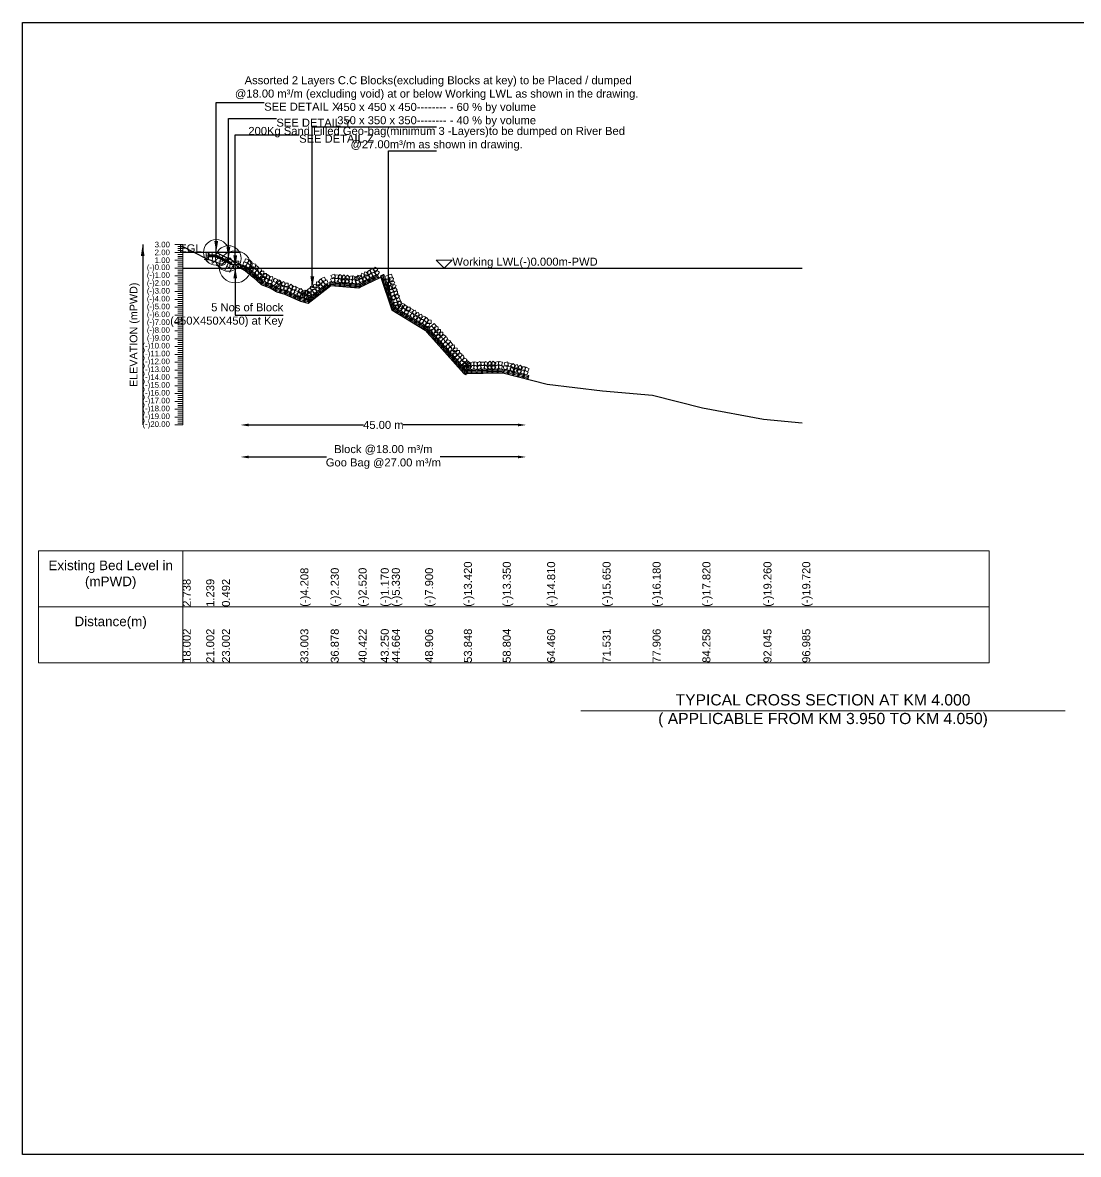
# Model space of a CAD drawing. Header units: inches. Extents: x 89000 to 1304432, y -10828 to 220529.
# Drawn here: x 791460 to 798055, y 172130 to 179201 of the extents above; entities that cross this region are included whole.
import ezdxf

# ---------------------------------------------------------------- set-up
doc = ezdxf.new("R2010")
doc.units = ezdxf.units.IN
doc.header["$LTSCALE"] = 7
doc.header["$MEASUREMENT"] = 0
for name, color, linetype, lineweight in [('Cross section Data Border', 7, 'Continuous', 9), ('Cross Section Labels', 7, 'Continuous', 9), ('Existing_Bed_Level for Xsection', 7, 'Continuous', 25), ('Long Section Labels', 7, 'Continuous', 9)]:
    doc.layers.add(name, color=color, linetype=linetype, lineweight=lineweight)
doc.styles.get("Standard").update_dxf_attribs({"font": 'arial.ttf'})
doc.dimstyles.new('Appron Lebeling Style', dxfattribs={"dimtxt": 50, "dimasz": 50, "dimexe": 0.18, "dimexo": 0.0625, "dimgap": 0.09, "dimtad": 0, "dimtih": 1, "dimtoh": 1, "dimdec": 4, "dimzin": 0, "dimdsep": 46, "dimtxsty": 'Standard', "dimcen": 0.09, "dimse1": 1, "dimse2": 1, "dimadec": 0, "dimazin": 0, "dimtfac": 1, "dimtdec": 4, "dimtofl": 0, "dimtmove": 0, "dimatfit": 3, "dimfxl": 1, "dimtolj": 1, "dimtzin": 0, "dimarcsym": 0})
doc.dimstyles.get("Standard").update_dxf_attribs({"dimtxt": 0.18, "dimasz": 0.18, "dimexe": 0.18, "dimexo": 0.0625, "dimgap": 0.09, "dimtad": 0, "dimtih": 1, "dimtoh": 1, "dimdec": 4, "dimzin": 0, "dimdsep": 46, "dimtxsty": 'Standard', "dimcen": 0.09, "dimadec": 0, "dimazin": 0, "dimtfac": 1, "dimtdec": 4, "dimtofl": 0, "dimtmove": 0, "dimatfit": 3, "dimfxl": 1, "dimtolj": 1, "dimtzin": 0, "dimarcsym": 0})

# ---------------------------------------------------------------- blocks, each defined once
blk = doc.blocks.new('*D78')
at = {"layer": 'Cross Section Labels', "color": 0, "lineweight": -2, "transparency": 16777216}
for p, q in [((792870.9, 176686.9), (793589.5, 176686.9)), ((794555.2, 176686.9), (793836.6, 176686.9))]:
    blk.add_line(p, q, dxfattribs=at)
at = {"layer": 'Cross Section Labels', "color": 0, "transparency": 16777216}
for points in [[(792870.9, 176695.2), (792870.9, 176678.6), (792820.9, 176686.9)], [(794555.2, 176695.2), (794555.2, 176678.6), (794605.2, 176686.9)]]:
    blk.add_solid(points, dxfattribs=at)
at = {"layer": 'Defpoints', "color": 0, "transparency": 16777216}
for p in [(792820.9, 177666.9), (794605.2, 176975), (794605.2, 176686.9)]:
    blk.add_point(p, dxfattribs=at)
at = {"layer": 'Cross Section Labels', "color": 0, "transparency": 16777216, "insert": (793713.1, 176686.9), "char_height": 50, "attachment_point": 5}
blk.add_mtext('\\A1;45.00 m', dxfattribs=at)
blk = doc.blocks.new('*D79')
at = {"layer": 'Cross Section Labels', "color": 0, "lineweight": -2, "transparency": 16777216}
for p, q in [((792870.9, 176486.9), (793357.4, 176486.9)), ((794555.2, 176486.9), (794068.7, 176486.9))]:
    blk.add_line(p, q, dxfattribs=at)
at = {"layer": 'Cross Section Labels', "color": 0, "transparency": 16777216}
for points in [[(792870.9, 176495.2), (792870.9, 176478.6), (792820.9, 176486.9)], [(794555.2, 176495.2), (794555.2, 176478.6), (794605.2, 176486.9)]]:
    blk.add_solid(points, dxfattribs=at)
at = {"layer": 'Defpoints', "color": 0, "transparency": 16777216}
for p in [(792820.9, 177666.9), (794605.2, 176975), (794605.2, 176486.9)]:
    blk.add_point(p, dxfattribs=at)
at = {"layer": 'Cross Section Labels', "color": 0, "transparency": 16777216, "insert": (793713.1, 176486.9), "char_height": 50, "attachment_point": 5}
blk.add_mtext('\\A1;Block @18.00 m³/m ^JGoo Bag @27.00 m³/m ', dxfattribs=at)

msp = doc.modelspace()

# ---------------------------------------------------------------- linework, layer by layer
msp.add_lwpolyline([(791459.68143, 179200.63194), (801459.68143, 179200.63194), (801459.68143, 172129.63194), (791459.68143, 172129.63194)], close=True)
at = {"layer": 'Cross section Data Border'}
msp.add_lwpolyline([(791559.68143, 175900.63194), (797498.23301, 175900.63194), (797498.23301, 175200.63194), (791559.68143, 175200.63194)], close=True, dxfattribs=at)
for points in [[(792459.68143, 175900.63194), (792459.68143, 175200.63194)], [(791559.68143, 175550.63194), (797498.23301, 175550.63194)]]:
    msp.add_lwpolyline(points, dxfattribs=at)
at = {"layer": 'Cross Section Labels'}
msp.add_lwpolyline([(794093.94061, 177666.91194), (794143.94061, 177716.91194), (794043.94061, 177716.91194)], close=True, dxfattribs=at)
msp.add_lwpolyline([(794947.68143, 174900.63194), (796459.68143, 174900.63194), (797971.68143, 174900.63194)], dxfattribs=at)
for centre, radius in [((792669.04061, 177764.91194), 80), ((792744.99061, 177726.93694), 80), ((792787.86561, 177674.26194), 100)]:
    msp.add_circle(centre, radius, dxfattribs=at)
at = {"layer": 'Existing_Bed_Level for Xsection'}
for points in [[(792459.68143, 177801.07394), (792606.70306, 177727.62294), (792704.70609, 177691.01994), (792753.72468, 177731.39594), (792802.70913, 177677.29994), (792851.72772, 177649.36994), (792900.71217, 177609.67994), (792949.73075, 177564.59994), (792998.74934, 177545.48994), (793047.73379, 177518.04994), (793096.75238, 177504.32994), (793194.75541, 177460.71994), (793243.774, 177446.99994), (793384.59553, 177557.64194), (793558.2764, 177543.43194), (793696.83945, 177609.58194), (793766.12239, 177405.74194), (793973.97591, 177279.81194), (794216.14767, 177009.33194), (794458.98758, 177012.76194), (794736.14587, 176941.22194), (795082.59987, 176900.06194), (795394.95629, 176874.09194), (795706.22905, 176793.73194), (796087.80102, 176723.17194), (796329.86846, 176700.63194)], [(792820.94061, 177764.91194), (792459.68143, 177764.91194)], [(792865.04061, 177666.91194), (792672.14445, 177763.36002), (792669.04061, 177764.91194), (792665.57041, 177764.91194), (792621.47041, 177764.91194)], [(792621.47041, 177750.21194), (792665.57041, 177750.21194), (792765.81561, 177700.08934)], [(792621.47041, 177745.31194), (792664.41367, 177745.31194), (792765.81561, 177694.61097)], [(792621.47041, 177740.41194), (792663.25694, 177740.41194), (792765.81561, 177689.1326)], [(792459.68143, 177666.91194), (796329.86846, 177666.91194)]]:
    msp.add_lwpolyline(points, dxfattribs=at)
at = {"layer": 'Long Section Labels'}
for points in [[(792459.68143, 177813.91194), (792409.68143, 177813.91194)], [(792459.68143, 177801.66194), (792429.68143, 177801.66194)], [(792459.68143, 177789.41194), (792429.68143, 177789.41194)], [(792459.68143, 177777.16194), (792429.68143, 177777.16194)], [(792459.68143, 176686.91194), (792459.68143, 176735.91194), (792459.68143, 176784.91194), (792459.68143, 176833.91194), (792459.68143, 176882.91194), (792459.68143, 176931.91194), (792459.68143, 176980.91194), (792459.68143, 177029.91194), (792459.68143, 177078.91194), (792459.68143, 177127.91194), (792459.68143, 177176.91194), (792459.68143, 177225.91194), (792459.68143, 177274.91194), (792459.68143, 177323.91194), (792459.68143, 177372.91194), (792459.68143, 177421.91194), (792459.68143, 177470.91194), (792459.68143, 177519.91194), (792459.68143, 177568.91194), (792459.68143, 177617.91194), (792459.68143, 177666.91194), (792459.68143, 177715.91194), (792459.68143, 177764.91194), (792459.68143, 177813.91194)], [(792459.68143, 177764.91194), (792409.68143, 177764.91194)], [(792459.68143, 177715.91194), (792409.68143, 177715.91194)], [(792459.68143, 177752.66194), (792429.68143, 177752.66194)], [(792459.68143, 177740.41194), (792429.68143, 177740.41194)], [(792459.68143, 177728.16194), (792429.68143, 177728.16194)], [(792459.68143, 177703.66194), (792429.68143, 177703.66194)], [(792459.68143, 177666.91194), (792409.68143, 177666.91194)], [(792459.68143, 177691.41194), (792429.68143, 177691.41194)], [(792459.68143, 177679.16194), (792429.68143, 177679.16194)], [(792459.68143, 177654.66194), (792429.68143, 177654.66194)], [(792459.68143, 177642.41194), (792429.68143, 177642.41194)], [(792459.68143, 177630.16194), (792429.68143, 177630.16194)], [(792459.68143, 177617.91194), (792409.68143, 177617.91194)], [(792459.68143, 177568.91194), (792409.68143, 177568.91194)], [(792459.68143, 177605.66194), (792429.68143, 177605.66194)], [(792459.68143, 177593.41194), (792429.68143, 177593.41194)], [(792459.68143, 177581.16194), (792429.68143, 177581.16194)], [(792459.68143, 177556.66194), (792429.68143, 177556.66194)], [(792459.68143, 177519.91194), (792409.68143, 177519.91194)], [(792459.68143, 177544.41194), (792429.68143, 177544.41194)], [(792459.68143, 177532.16194), (792429.68143, 177532.16194)], [(792459.68143, 177507.66194), (792429.68143, 177507.66194)], [(792459.68143, 177495.41194), (792429.68143, 177495.41194)], [(792459.68143, 177483.16194), (792429.68143, 177483.16194)], [(792459.68143, 177470.91194), (792409.68143, 177470.91194)], [(792459.68143, 177421.91194), (792409.68143, 177421.91194)], [(792459.68143, 177458.66194), (792429.68143, 177458.66194)], [(792459.68143, 177446.41194), (792429.68143, 177446.41194)], [(792459.68143, 177434.16194), (792429.68143, 177434.16194)], [(792459.68143, 177372.91194), (792409.68143, 177372.91194)], [(792459.68143, 177409.66194), (792429.68143, 177409.66194)], [(792459.68143, 177397.41194), (792429.68143, 177397.41194)], [(792459.68143, 177385.16194), (792429.68143, 177385.16194)], [(792459.68143, 177360.66194), (792429.68143, 177360.66194)], [(792459.68143, 177348.41194), (792429.68143, 177348.41194)], [(792459.68143, 177323.91194), (792409.68143, 177323.91194)], [(792459.68143, 177274.91194), (792409.68143, 177274.91194)], [(792459.68143, 177336.16194), (792429.68143, 177336.16194)], [(792459.68143, 177311.66194), (792429.68143, 177311.66194)], [(792459.68143, 177299.41194), (792429.68143, 177299.41194)], [(792459.68143, 177287.16194), (792429.68143, 177287.16194)], [(792459.68143, 177225.91194), (792409.68143, 177225.91194)], [(792459.68143, 177262.66194), (792429.68143, 177262.66194)], [(792459.68143, 177250.41194), (792429.68143, 177250.41194)], [(792459.68143, 177238.16194), (792429.68143, 177238.16194)], [(792459.68143, 177213.66194), (792429.68143, 177213.66194)], [(792459.68143, 177201.41194), (792429.68143, 177201.41194)], [(792459.68143, 177176.91194), (792409.68143, 177176.91194)], [(792459.68143, 177189.16194), (792429.68143, 177189.16194)], [(792459.68143, 177164.66194), (792429.68143, 177164.66194)], [(792459.68143, 177152.41194), (792429.68143, 177152.41194)], [(792459.68143, 177140.16194), (792429.68143, 177140.16194)], [(792459.68143, 177127.91194), (792409.68143, 177127.91194)], [(792459.68143, 177078.91194), (792409.68143, 177078.91194)], [(792459.68143, 177115.66194), (792429.68143, 177115.66194)], [(792459.68143, 177103.41194), (792429.68143, 177103.41194)], [(792459.68143, 177091.16194), (792429.68143, 177091.16194)], [(792459.68143, 177066.66194), (792429.68143, 177066.66194)], [(792459.68143, 177029.91194), (792409.68143, 177029.91194)], [(792459.68143, 177054.41194), (792429.68143, 177054.41194)], [(792459.68143, 177042.16194), (792429.68143, 177042.16194)], [(792459.68143, 177017.66194), (792429.68143, 177017.66194)], [(792459.68143, 177005.41194), (792429.68143, 177005.41194)], [(792459.68143, 176993.16194), (792429.68143, 176993.16194)], [(792459.68143, 176980.91194), (792409.68143, 176980.91194)], [(792459.68143, 176931.91194), (792409.68143, 176931.91194)], [(792459.68143, 176968.66194), (792429.68143, 176968.66194)], [(792459.68143, 176956.41194), (792429.68143, 176956.41194)], [(792459.68143, 176944.16194), (792429.68143, 176944.16194)], [(792459.68143, 176919.66194), (792429.68143, 176919.66194)], [(792459.68143, 176882.91194), (792409.68143, 176882.91194)], [(792459.68143, 176907.41194), (792429.68143, 176907.41194)], [(792459.68143, 176895.16194), (792429.68143, 176895.16194)], [(792459.68143, 176870.66194), (792429.68143, 176870.66194)], [(792459.68143, 176858.41194), (792429.68143, 176858.41194)], [(792459.68143, 176846.16194), (792429.68143, 176846.16194)], [(792459.68143, 176833.91194), (792409.68143, 176833.91194)], [(792459.68143, 176784.91194), (792409.68143, 176784.91194)], [(792459.68143, 176821.66194), (792429.68143, 176821.66194)], [(792459.68143, 176809.41194), (792429.68143, 176809.41194)], [(792459.68143, 176797.16194), (792429.68143, 176797.16194)], [(792459.68143, 176735.91194), (792409.68143, 176735.91194)], [(792459.68143, 176772.66194), (792429.68143, 176772.66194)], [(792459.68143, 176760.41194), (792429.68143, 176760.41194)], [(792459.68143, 176748.16194), (792429.68143, 176748.16194)], [(792459.68143, 176723.66194), (792429.68143, 176723.66194)], [(792459.68143, 176711.41194), (792429.68143, 176711.41194)], [(792459.68143, 176686.91194), (792409.68143, 176686.91194)], [(792459.68143, 176699.16194), (792429.68143, 176699.16194)]]:
    msp.add_lwpolyline(points, dxfattribs=at)
for points in [[(792621.47041, 177764.91194), (792606.77041, 177764.91194), (792606.77041, 177742.86194), (792621.47041, 177742.86194)], [(792621.47041, 177742.86194), (792606.77041, 177742.86194), (792606.77041, 177720.81194), (792621.47041, 177720.81194)], [(792643.52041, 177764.91194), (792621.47041, 177764.91194), (792621.47041, 177750.21194), (792643.52041, 177750.21194)], [(792665.57041, 177764.91194), (792643.52041, 177764.91194), (792643.52041, 177750.21194), (792665.57041, 177750.21194)], [(792691.86657, 177753.49896), (792672.14445, 177763.36002), (792665.57041, 177750.21194), (792685.29253, 177740.35088)], [(792711.58869, 177743.6379), (792691.86657, 177753.49896), (792685.29253, 177740.35088), (792705.01465, 177730.48982)], [(792731.3108, 177733.77684), (792711.58869, 177743.6379), (792705.01465, 177730.48982), (792724.73676, 177720.62876)], [(792751.03292, 177723.91578), (792731.3108, 177733.77684), (792724.73676, 177720.62876), (792744.45888, 177710.7677)], [(792770.75504, 177714.05472), (792751.03292, 177723.91578), (792744.45888, 177710.7677), (792764.181, 177700.90664)], [(792787.86561, 177711.01194), (792765.81561, 177711.01194), (792765.81561, 177688.96194), (792787.86561, 177688.96194)], [(792809.91561, 177711.01194), (792787.86561, 177711.01194), (792787.86561, 177688.96194), (792809.91561, 177688.96194)], [(792861.80603, 177700.62111), (792840.4741, 177706.20244), (792834.89277, 177684.87051), (792856.2247, 177679.28918)], [(792872.72213, 177719.77943), (792851.3902, 177725.36076), (792845.80887, 177704.02883), (792867.1408, 177698.4475)], [(792883.09919, 177681.91535), (792867.42208, 177697.42118), (792851.91625, 177681.74407), (792867.59336, 177666.23824)], [(792894.01529, 177701.07367), (792878.33818, 177716.5795), (792862.83235, 177700.90239), (792878.50946, 177685.39656)], [(792916.20339, 177691.24157), (792894.42792, 177694.71021), (792890.95928, 177672.93474), (792912.73475, 177669.4661)], [(792776.84061, 177688.96194), (792754.79061, 177688.96194), (792754.79061, 177666.91194), (792776.84061, 177666.91194)], [(792798.89061, 177688.96194), (792776.84061, 177688.96194), (792776.84061, 177666.91194), (792798.89061, 177666.91194)], [(792820.94061, 177688.96194), (792798.89061, 177688.96194), (792798.89061, 177666.91194), (792820.94061, 177666.91194)], [(792902.32198, 177674.10947), (792880.54651, 177677.57811), (792877.07787, 177655.80264), (792898.85334, 177652.334)], [(792922.33879, 177652.69999), (792905.20669, 177666.5814), (792891.32528, 177649.4493), (792908.45738, 177635.56789)], [(792936.2202, 177669.8321), (792919.08809, 177683.7135), (792905.20669, 177666.5814), (792922.33879, 177652.69999)], [(792939.46121, 177628.46858), (792932.85595, 177649.506), (792911.81853, 177642.90074), (792918.42379, 177621.86332)], [(792954.38724, 177644.69868), (792947.78198, 177665.7361), (792926.74456, 177659.13083), (792933.34982, 177638.09342)], [(792952.42883, 177632.23084), (792930.39776, 177631.31749), (792931.3111, 177609.28642), (792953.34218, 177610.19976)], [(792967.35486, 177648.46094), (792945.32379, 177647.54759), (792946.23713, 177625.51652), (792968.26821, 177626.42986)], [(792983.26624, 177628.34186), (792961.34885, 177630.75651), (792958.9342, 177608.83912), (792980.85159, 177606.42447)], [(792984.50671, 177611.51297), (792983.57582, 177633.54331), (792961.54548, 177632.61242), (792962.47637, 177610.58208)], [(793007.05694, 177612.93711), (792989.28849, 177625.99408), (792976.23152, 177608.22562), (792993.99998, 177595.16865)], [(793405.08448, 177629.33294), (793385.14755, 177619.91375), (793394.56674, 177599.97682), (793414.50367, 177609.39601)], [(793433.68949, 177622.94609), (793411.71292, 177624.74414), (793409.91487, 177602.76757), (793431.89144, 177600.96952)], [(793459.11641, 177613.86186), (793440.97566, 177626.39644), (793428.44108, 177608.2557), (793446.58183, 177595.72111)], [(793467.03292, 177624.8), (793450.21604, 177610.53833), (793464.47771, 177593.72146), (793481.29459, 177607.98313)], [(793577.77947, 177634.36253), (793570.41794, 177613.57767), (793591.2028, 177606.21614), (793598.56433, 177627.001)], [(793618.4577, 177636.51186), (793597.66699, 177643.85683), (793590.32201, 177623.06612), (793611.11272, 177615.72114)], [(793627.95735, 177616.61313), (793607.16664, 177623.95811), (793599.82166, 177603.1674), (793620.61237, 177595.82242)], [(793625.5034, 177654.83294), (793608.74427, 177640.50346), (793623.07376, 177623.74433), (793639.83288, 177638.07382)], [(793635.00305, 177634.93422), (793618.24392, 177620.60473), (793632.57341, 177603.84561), (793649.33253, 177618.1751)], [(793653.01667, 177661.6391), (793631.33649, 177657.61766), (793635.35793, 177635.93747), (793657.03811, 177639.95891)], [(793662.51632, 177641.74038), (793640.83614, 177637.71894), (793644.85758, 177616.03875), (793666.53776, 177620.06019)], [(793661.24854, 177673.61928), (793648.75468, 177655.45046), (793666.92351, 177642.9566), (793679.41736, 177661.12542)], [(793670.74819, 177653.72055), (793658.25433, 177635.55173), (793676.42316, 177623.05788), (793688.91701, 177641.2267)], [(793770.13875, 177608.61821), (793763.04288, 177629.49526), (793742.16583, 177622.39938), (793749.2617, 177601.52234)], [(792969.58068, 177595.28287), (792968.64979, 177617.31321), (792946.61945, 177616.38232), (792947.55034, 177594.35198)], [(792975.25711, 177607.79785), (792953.33972, 177610.2125), (792950.92508, 177588.29511), (792972.84247, 177585.88046)], [(792999.04782, 177592.3931), (792981.27936, 177605.45006), (792968.22239, 177587.68161), (792985.99085, 177574.62464)], [(793013.41679, 177594.58874), (792991.6186, 177591.2659), (792994.94144, 177569.46771), (793016.73963, 177572.79055)], [(793021.42591, 177615.13276), (792999.62772, 177611.80991), (793002.95057, 177590.01172), (793024.74876, 177593.33456)], [(793043.42964, 177574.37878), (793024.19234, 177585.15509), (793013.41604, 177565.91779), (793032.65334, 177555.14148)], [(793054.20595, 177593.61608), (793034.96865, 177604.39239), (793024.19234, 177585.15509), (793043.42964, 177574.37878)], [(793062.77396, 177555.54134), (793051.49077, 177574.48579), (793032.54632, 177563.20261), (793043.8295, 177544.25816)], [(793073.55026, 177574.77864), (793062.26708, 177593.72309), (793043.32263, 177582.43991), (793054.60581, 177563.49546)], [(793063.37409, 177567.26236), (793044.15261, 177556.45786), (793054.95711, 177537.23638), (793074.17859, 177548.04088)], [(793069.31734, 177588.4963), (793050.09586, 177577.6918), (793060.90036, 177558.47032), (793080.12184, 177569.27482)], [(793095.41588, 177542.10958), (793084.59608, 177561.32245), (793065.38321, 177550.50265), (793076.20301, 177531.28978)], [(793101.35913, 177563.34352), (793090.53933, 177582.55639), (793071.32646, 177571.73659), (793082.14626, 177552.52372)], [(793118.72136, 177572.50087), (793096.67267, 177572.74143), (793096.43211, 177550.69275), (793118.4808, 177550.45218)], [(793151.43178, 177552.08258), (793134.29568, 177565.95906), (793120.4192, 177548.82297), (793137.55529, 177534.94649)], [(793165.88796, 177553.60145), (793143.95784, 177551.30529), (793146.254, 177529.37517), (793168.18412, 177531.67133)], [(793279.65187, 177554.17552), (793257.82679, 177551.03411), (793260.9682, 177529.20903), (793282.79328, 177532.35044)], [(793278.02074, 177567.579), (793275.38454, 177545.68715), (793297.27639, 177543.05095), (793299.91259, 177564.94279)], [(793317.24345, 177578.57526), (793295.34951, 177581.19403), (793292.73074, 177559.30009), (793314.62468, 177556.68132)], [(793330.86615, 177561.23673), (793308.97221, 177563.8555), (793306.35344, 177541.96156), (793328.24738, 177539.34279)], [(793320.11045, 177597.99391), (793306.89208, 177580.3452), (793324.54079, 177567.12683), (793337.75916, 177584.77554)], [(793333.73315, 177580.65539), (793320.51478, 177563.00668), (793338.16349, 177549.7883), (793351.38186, 177567.43701)], [(793345.46834, 177610.65417), (793325.19305, 177601.98726), (793333.85996, 177581.71197), (793354.13525, 177590.37888)], [(793359.09104, 177593.31564), (793338.81575, 177584.64873), (793347.48266, 177564.37344), (793367.75795, 177573.04035)], [(793403.28643, 177607.35638), (793383.3495, 177597.93719), (793392.76869, 177578.00025), (793412.70562, 177587.41944)], [(793431.89144, 177600.96952), (793409.91487, 177602.76757), (793408.11682, 177580.791), (793430.09339, 177578.99295)], [(793457.31836, 177591.8853), (793439.17761, 177604.41988), (793426.64303, 177586.27913), (793444.78378, 177573.74455)], [(793465.23486, 177602.82343), (793448.41799, 177588.56176), (793462.67966, 177571.74489), (793479.49654, 177586.00656)], [(793501.47412, 177584.22088), (793487.19906, 177601.0264), (793470.39355, 177586.75134), (793484.6686, 177569.94583)], [(793503.27217, 177606.19745), (793488.99711, 177623.00296), (793472.1916, 177608.7279), (793486.46666, 177591.92239)], [(793516.77879, 177596.51198), (793495.08648, 177592.55645), (793499.042, 177570.86414), (793520.73431, 177574.81967)], [(793518.57684, 177618.48854), (793496.88453, 177614.53302), (793500.84005, 177592.84071), (793522.53237, 177596.79623)], [(793543.98185, 177588.55599), (793523.22098, 177595.9849), (793515.79208, 177575.22402), (793536.55295, 177567.79512)], [(793545.7799, 177610.53256), (793525.01903, 177617.96146), (793517.59013, 177597.20059), (793538.351, 177589.77169)], [(793549.89323, 177615.98922), (793529.9945, 177606.48957), (793539.49415, 177586.59085), (793559.39288, 177596.0905)], [(793557.12241, 177594.77002), (793537.18547, 177585.35083), (793546.60466, 177565.4139), (793566.5416, 177574.83309)], [(793558.92046, 177616.74659), (793538.98352, 177607.3274), (793548.40271, 177587.39046), (793568.33965, 177596.80965)], [(793559.39288, 177596.0905), (793539.49415, 177586.59085), (793548.9938, 177566.69213), (793568.89253, 177576.19178)], [(793576.43887, 177620.92688), (793554.45522, 177622.63614), (793552.74596, 177600.65249), (793574.72961, 177598.94323)], [(793585.93852, 177601.02816), (793563.95487, 177602.73742), (793562.24561, 177580.75377), (793584.22926, 177579.04451)], [(793587.27912, 177614.46381), (793579.91759, 177593.67895), (793600.70245, 177586.31742), (793608.06398, 177607.10228)], [(793749.2617, 177601.52234), (793742.16583, 177622.39938), (793721.28878, 177615.30351), (793728.38466, 177594.42646)], [(793751.04622, 177574.58042), (793755.32658, 177596.21097), (793733.69602, 177600.49134), (793729.41566, 177578.86078)], [(793764.23129, 177571.67049), (793744.45533, 177581.42313), (793734.7027, 177561.64717), (793754.47866, 177551.89453)], [(793761.58629, 177531.02148), (793771.32317, 177550.8052), (793751.53945, 177560.54209), (793741.80257, 177540.75837)], [(793771.92326, 177581.67629), (793776.20363, 177603.30685), (793754.57307, 177607.58721), (793750.2927, 177585.95666)], [(793785.10834, 177578.76637), (793765.33238, 177588.519), (793755.57974, 177568.74304), (793775.3557, 177558.99041)], [(793782.46333, 177538.11736), (793792.20022, 177557.90108), (793772.4165, 177567.63796), (793762.67961, 177547.85424)], [(793112.77811, 177551.26693), (793090.72942, 177551.50749), (793090.48886, 177529.45881), (793112.53755, 177529.21824)], [(793142.46731, 177531.93709), (793125.33122, 177545.81357), (793111.45473, 177528.67748), (793128.59083, 177514.80099)], [(793156.92349, 177533.45596), (793134.99337, 177531.1598), (793137.28953, 177509.22968), (793159.21965, 177511.52584)], [(793181.80698, 177517.96886), (793161.66149, 177526.93333), (793152.69703, 177506.78784), (793172.84252, 177497.82337)], [(793190.77145, 177538.11435), (793170.62596, 177547.07882), (793161.66149, 177526.93333), (793181.80698, 177517.96886)], [(793202.79919, 177500.98714), (793189.82424, 177518.81558), (793171.9958, 177505.84063), (793184.97076, 177488.01219)], [(793211.76366, 177521.13263), (793198.7887, 177538.96107), (793180.96027, 177525.98612), (793193.93522, 177508.15768)], [(793213.8875, 177508.69191), (793193.3005, 177500.79392), (793201.19848, 177480.20693), (793221.78548, 177488.10491)], [(793222.85196, 177528.8374), (793202.26497, 177520.93942), (793210.16295, 177500.35242), (793230.74994, 177508.2504)], [(793224.09864, 177515.29527), (793203.82335, 177506.62836), (793212.49026, 177486.35308), (793232.76555, 177495.01999)], [(793238.75842, 177485.80933), (793227.93862, 177505.0222), (793208.72575, 177494.2024), (793219.54555, 177474.98953)], [(793244.70167, 177507.04328), (793233.88187, 177526.25615), (793214.669, 177515.43634), (793225.4888, 177496.22347)], [(793237.72134, 177497.95674), (793217.44605, 177489.28983), (793226.11296, 177469.01455), (793246.38825, 177477.68146)], [(793229.51026, 177528.7861), (793221.29375, 177508.32415), (793241.7557, 177500.10764), (793249.97221, 177520.56959)], [(793256.12065, 177494.96668), (793234.07197, 177495.20724), (793233.8314, 177473.15856), (793255.88009, 177472.91799)], [(793243.13296, 177511.44758), (793234.91645, 177490.98562), (793255.3784, 177482.76911), (793263.59491, 177503.23107)], [(793254.82942, 177543.55019), (793237.49089, 177529.92749), (793251.11359, 177512.58896), (793268.45212, 177526.21166)], [(793262.0639, 177516.20062), (793240.01522, 177516.44119), (793239.77465, 177494.3925), (793261.82334, 177494.15193)], [(793268.45212, 177526.21166), (793251.11359, 177512.58896), (793264.73629, 177495.25043), (793282.07482, 177508.87313)], [(793293.27457, 177536.83699), (793271.44949, 177533.69558), (793274.5909, 177511.8705), (793296.41598, 177515.01191)], [(793291.64344, 177550.24047), (793289.00724, 177528.34862), (793310.89908, 177525.71242), (793313.53529, 177547.60426)], [(793778.95265, 177521.87197), (793766.69151, 177540.19865), (793748.36484, 177527.9375), (793760.62598, 177509.61083)], [(793782.47903, 177493.74958), (793781.03273, 177515.7521), (793759.03021, 177514.3058), (793760.47651, 177492.30329)], [(793793.40903, 177484.16714), (793776.834, 177498.70918), (793762.29196, 177482.13415), (793778.86699, 177467.59211)], [(793799.8297, 177528.96785), (793787.56855, 177547.29452), (793769.24188, 177535.03338), (793781.50303, 177516.70671)], [(793803.35607, 177500.84546), (793801.90977, 177522.84797), (793779.90726, 177521.40168), (793781.35356, 177499.39916)], [(793814.28608, 177491.26301), (793797.71105, 177505.80506), (793783.16901, 177489.23003), (793799.74403, 177474.68799)], [(793819.80988, 177462.47889), (793812.714, 177483.35594), (793791.83696, 177476.26006), (793798.93283, 177455.38301)], [(793798.93283, 177455.38301), (793791.83696, 177476.26006), (793770.95991, 177469.16419), (793778.05578, 177448.28714)], [(793800.71734, 177428.44109), (793804.99771, 177450.07165), (793783.36715, 177454.35201), (793779.08678, 177432.72146)], [(793813.90242, 177425.53117), (793794.12646, 177435.28381), (793784.37382, 177415.50784), (793804.14978, 177405.75521)], [(793814.1022, 177418.78948), (793808.83774, 177440.20182), (793787.42541, 177434.93735), (793792.68987, 177413.52502)], [(793825.52798, 177437.64828), (793820.26351, 177459.06061), (793798.85118, 177453.79615), (793804.11565, 177432.38382)], [(793821.59439, 177435.53697), (793825.87475, 177457.16753), (793804.24419, 177461.44789), (793799.96383, 177439.81733)], [(793834.77946, 177432.62705), (793815.0035, 177442.37968), (793805.25087, 177422.60372), (793825.02683, 177412.85109)], [(793833.28551, 177422.94937), (793812.11087, 177429.10056), (793805.95968, 177407.92592), (793827.13432, 177401.77473)], [(793844.71129, 177441.80816), (793823.53665, 177447.95935), (793817.38546, 177426.78471), (793838.5601, 177420.63352)], [(793854.06955, 177403.6795), (793838.81376, 177419.60003), (793822.89323, 177404.34423), (793838.14902, 177388.4237)], [(793865.49533, 177422.53829), (793850.23954, 177438.45882), (793834.31901, 177423.20303), (793849.5748, 177407.2825)], [(793880.02777, 177422.22787), (793857.98297, 177422.70669), (793857.50415, 177400.66189), (793879.54896, 177400.18307)], [(793902.76704, 177403.73561), (793883.90825, 177415.16139), (793872.48247, 177396.3026), (793891.34127, 177384.87682)], [(793868.60199, 177403.36908), (793846.55719, 177403.8479), (793846.07838, 177381.80309), (793868.12318, 177381.32428)], [(793891.34127, 177384.87682), (793872.48247, 177396.3026), (793861.05669, 177377.4438), (793879.91549, 177366.01802)], [(793910.03224, 177365.39095), (793899.40136, 177384.70899), (793880.08331, 177374.07812), (793890.71419, 177354.76007)], [(793921.45801, 177384.24974), (793910.82714, 177403.56779), (793891.50909, 177392.93691), (793902.13997, 177373.61887)], [(793922.00112, 177371.64072), (793900.58461, 177366.39331), (793905.83202, 177344.97679), (793927.24853, 177350.2242)], [(793933.4269, 177390.49951), (793912.01038, 177385.2521), (793917.25779, 177363.83559), (793938.67431, 177369.083)], [(793946.11376, 177338.80904), (793940.8493, 177360.22138), (793919.43697, 177354.95691), (793924.70143, 177333.54458)], [(793957.53954, 177357.66784), (793952.27507, 177379.08017), (793930.86274, 177373.81571), (793936.12721, 177352.40338)], [(793965.29707, 177342.96893), (793944.12243, 177349.12012), (793937.97124, 177327.94548), (793959.14588, 177321.79429)], [(793976.72285, 177361.82772), (793955.54821, 177367.97891), (793949.39702, 177346.80427), (793970.57166, 177340.65308)], [(793997.50689, 177342.55785), (793982.2511, 177358.47838), (793966.33057, 177343.22259), (793981.58636, 177327.30206)], [(794012.03933, 177342.24743), (793989.99453, 177342.72625), (793989.51571, 177320.68145), (794011.56052, 177320.20263)], [(793986.08111, 177323.69906), (793970.82532, 177339.61959), (793954.90479, 177324.36379), (793970.16058, 177308.44326)], [(794000.61355, 177323.38864), (793978.56875, 177323.86746), (793978.08994, 177301.82266), (794000.13474, 177301.34384)], [(794028.52102, 177289.41088), (794013.81269, 177305.83852), (793997.38505, 177291.13018), (794012.09338, 177274.70254)], [(794044.94866, 177304.11921), (794030.24033, 177320.54685), (794013.81269, 177305.83852), (794028.52102, 177289.41088)], [(794040.71892, 177265.32223), (794036.18203, 177286.90044), (794014.60382, 177282.36355), (794019.14071, 177260.78534)], [(794057.14656, 177280.03057), (794052.60967, 177301.60878), (794031.03146, 177297.07188), (794035.56835, 177275.49368)], [(794070.41758, 177282.51932), (794048.40161, 177283.74382), (794047.17711, 177261.72785), (794069.19308, 177260.50335)], [(794053.98994, 177267.81099), (794031.97397, 177269.03549), (794030.74947, 177247.01951), (794052.76544, 177245.79501)], [(794067.48303, 177229.37566), (794068.69, 177251.3926), (794046.67305, 177252.59956), (794045.46609, 177230.58262)], [(794087.04575, 177227.76196), (794068.58438, 177239.81934), (794056.527, 177221.35798), (794074.98837, 177209.3006)], [(794083.91067, 177244.08399), (794085.11764, 177266.10093), (794063.10069, 177267.3079), (794061.89373, 177245.29096)], [(794101.30876, 177203.26971), (794091.35734, 177222.94638), (794071.68066, 177212.99495), (794081.63209, 177193.31828)], [(794103.47339, 177242.4703), (794085.01202, 177254.52768), (794072.95464, 177236.06631), (794091.41601, 177224.00893)], [(794115.11936, 177198.73587), (794094.17187, 177205.621), (794087.28674, 177184.67351), (794108.23423, 177177.78838)], [(794117.7364, 177217.97804), (794107.78498, 177237.65472), (794088.1083, 177227.70329), (794098.05973, 177208.02661)], [(794131.547, 177213.44421), (794110.59951, 177220.32934), (794103.71438, 177199.38184), (794124.66187, 177192.49671)], [(794147.90701, 177189.12573), (794133.19868, 177205.55337), (794116.77104, 177190.84504), (794131.47937, 177174.4174)], [(794131.47937, 177174.4174), (794116.77104, 177190.84504), (794100.3434, 177176.1367), (794115.05173, 177159.70906)], [(794143.67727, 177150.32875), (794139.14038, 177171.90696), (794117.56217, 177167.37007), (794122.09906, 177145.79186)], [(794156.94829, 177152.81751), (794134.93232, 177154.04201), (794133.70782, 177132.02603), (794155.72379, 177130.80153)], [(794160.10491, 177165.03709), (794155.56802, 177186.6153), (794133.98981, 177182.0784), (794138.5267, 177160.50019)], [(794170.44138, 177114.38218), (794171.64834, 177136.39912), (794149.6314, 177137.60608), (794148.42444, 177115.58914)], [(794173.37593, 177167.52584), (794151.35996, 177168.75034), (794150.13546, 177146.73437), (794172.15143, 177145.50987)], [(794186.86902, 177129.09051), (794188.07598, 177151.10745), (794166.05904, 177152.31442), (794164.85208, 177130.29748)], [(794206.43174, 177127.47682), (794187.97037, 177139.5342), (794175.91299, 177121.07283), (794194.37436, 177109.01545)], [(794190.0041, 177112.76848), (794171.54273, 177124.82586), (794159.48535, 177106.3645), (794177.94672, 177094.30711)], [(794204.26711, 177088.27622), (794194.31569, 177107.9529), (794174.63901, 177098.00147), (794184.59044, 177078.3248)], [(794218.07771, 177083.74239), (794197.13022, 177090.62752), (794190.24509, 177069.68003), (794211.19258, 177062.7949)], [(794220.69475, 177102.98456), (794210.74333, 177122.66124), (794191.06665, 177112.70981), (794201.01808, 177093.03313)], [(794234.43772, 177059.42392), (794219.72939, 177075.85156), (794203.30175, 177061.14322), (794218.01008, 177044.71558)], [(794234.50535, 177098.45073), (794213.55786, 177105.33586), (794206.67273, 177084.38836), (794227.62022, 177077.50323)], [(794223.06869, 177083.09374), (794207.69245, 177067.28951), (794223.49669, 177051.91327), (794238.87293, 177067.7175)], [(794223.38011, 177061.04594), (794208.00387, 177045.24171), (794223.8081, 177029.86547), (794239.18434, 177045.6697)], [(794250.86536, 177074.13225), (794236.15703, 177090.55989), (794219.72939, 177075.85156), (794234.43772, 177059.42392)], [(794260.92055, 177068.04133), (794245.10408, 177083.40498), (794229.74043, 177067.58851), (794245.5569, 177052.22486)], [(794261.23197, 177045.99353), (794245.41549, 177061.35718), (794230.05184, 177045.54071), (794245.86832, 177030.17706)], [(794263.06326, 177050.04361), (794258.52637, 177071.62181), (794236.94816, 177067.08492), (794241.48505, 177045.50671)], [(794274.97993, 177081.73943), (794253.7652, 177075.72798), (794259.77665, 177054.51325), (794280.99138, 177060.5247)], [(794275.29135, 177059.69163), (794254.07661, 177053.68018), (794260.08806, 177032.46544), (794281.3028, 177038.47689)], [(794302.81906, 177076.42084), (794281.443, 177081.83072), (794276.03313, 177060.45466), (794297.40918, 177055.04479)], [(794303.13047, 177054.37304), (794281.75442, 177059.78292), (794276.34454, 177038.40686), (794297.7206, 177032.99699)], [(794315.30527, 177083.8628), (794296.36026, 177072.58055), (794307.64251, 177053.63554), (794326.58752, 177064.91779)], [(794315.61668, 177061.815), (794296.67168, 177050.53274), (794307.95393, 177031.58774), (794326.89894, 177042.86999)], [(794344.38989, 177080.24019), (794322.34209, 177079.92878), (794322.6535, 177057.88097), (794344.7013, 177058.19239)], [(794344.7013, 177058.19239), (794322.6535, 177057.88097), (794322.96492, 177035.83317), (794345.01272, 177036.14459)], [(794370.56888, 177073.62871), (794351.31278, 177084.37139), (794340.5701, 177065.11529), (794359.8262, 177054.37261)], [(794370.8803, 177051.58091), (794351.6242, 177062.32359), (794340.88152, 177043.06749), (794360.13762, 177032.32481)], [(794377.4033, 177085.27365), (794362.02706, 177069.46942), (794377.83129, 177054.09318), (794393.20753, 177069.89741)], [(794377.71471, 177063.22585), (794362.33847, 177047.42162), (794378.14271, 177032.04538), (794393.51895, 177047.84961)], [(794415.25516, 177070.22124), (794399.43868, 177085.58489), (794384.07504, 177069.76842), (794399.89151, 177054.40477)], [(794415.56657, 177048.17344), (794399.7501, 177063.53709), (794384.38645, 177047.72062), (794400.20292, 177032.35697)], [(794429.31454, 177083.91933), (794408.0998, 177077.90788), (794414.11125, 177056.69315), (794435.32599, 177062.7046)], [(794429.62595, 177061.87153), (794408.41122, 177055.86008), (794414.42267, 177034.64535), (794435.6374, 177040.6568)], [(794457.15366, 177078.60075), (794435.77761, 177084.01062), (794430.36773, 177062.63457), (794451.74379, 177057.22469)], [(794457.46508, 177056.55295), (794436.08902, 177061.96282), (794430.67915, 177040.58677), (794452.0552, 177035.17689)], [(794483.06748, 177059.29341), (794461.81865, 177053.40361), (794467.70845, 177032.15478), (794488.95728, 177038.04458)], [(794488.57839, 177080.64364), (794467.32956, 177074.75384), (794473.21936, 177053.50501), (794494.46819, 177059.39481)], [(794515.67968, 177069.48307), (794494.32945, 177074.99398), (794488.81854, 177053.64375), (794510.16877, 177048.13284)], [(794539.19029, 177056.20517), (794523.44666, 177071.64345), (794508.00838, 177055.89982), (794523.75201, 177040.46154)], [(794548.85238, 177065.63692), (794529.85423, 177054.4444), (794541.04675, 177035.44624), (794560.04491, 177046.63877)], [(794581.39824, 177041.13988), (794570.19059, 177060.12911), (794551.20136, 177048.92146), (794562.409, 177029.93223)], [(794246.63562, 177035.33527), (794242.09873, 177056.91348), (794220.52052, 177052.37659), (794225.05741, 177030.79838)], [(794510.16877, 177048.13284), (794488.81854, 177053.64375), (794483.30762, 177032.29352), (794504.65785, 177026.78261)], [(794533.67938, 177034.85494), (794517.93575, 177050.29322), (794502.49747, 177034.54959), (794518.2411, 177019.11131)], [(794543.34147, 177044.28669), (794524.34331, 177033.09417), (794535.53584, 177014.09601), (794554.53399, 177025.28854)], [(794575.88733, 177019.78965), (794564.67968, 177038.77888), (794545.69044, 177027.57123), (794556.89809, 177008.582)], [(794593.06006, 177029.29761), (794571.01103, 177029.09047), (794571.21817, 177007.04144), (794593.2672, 177007.24858)], [(794598.57097, 177050.64784), (794576.52195, 177050.4407), (794576.72908, 177028.39167), (794598.77811, 177028.59881)], [(794618.51288, 177016.82931), (794599.31864, 177027.68214), (794588.46581, 177008.48791), (794607.66005, 176997.63508)], [(794624.02379, 177038.17954), (794604.82956, 177049.03237), (794593.97673, 177029.83814), (794613.17096, 177018.98531)]]:
    msp.add_lwpolyline(points, close=True, dxfattribs=at)
for centre, major_axis in [((792837.17118, 177662.45767), (14.16864, -8.07306)), ((792841.29504, 177669.69525), (14.16864, -8.07306)), ((792845.4189, 177676.93284), (14.16864, -8.07306)), ((792864.82917, 177644.11498), (12.67014, -10.26607)), ((792870.07326, 177650.58711), (12.67014, -10.26607)), ((792875.31735, 177657.05924), (12.67014, -10.26607)), ((792890.16946, 177623.58284), (12.67014, -10.26607)), ((792895.41355, 177630.05497), (12.67014, -10.26607)), ((792900.65763, 177636.52709), (12.67014, -10.26607)), ((792926.34347, 177614.40066), (12.00306, -11.03863)), ((793662.89316, 177616.4524), (14.71621, 7.02552)), ((793710.2595, 177608.92573), (5.24779, -15.43974)), ((793718.14639, 177611.60639), (5.24779, -15.43974)), ((792915.06602, 177602.13792), (12.00306, -11.03863)), ((792920.70474, 177608.26929), (12.00306, -11.03863)), ((792939.07214, 177580.06066), (12.00306, -11.03863)), ((792944.71086, 177586.19203), (12.00306, -11.03863)), ((792950.34959, 177592.3234), (12.00306, -11.03863)), ((792964.57008, 177563.28511), (15.19344, -5.92319)), ((792967.59575, 177571.04618), (15.19344, -5.92319)), ((792970.62142, 177578.80725), (15.19344, -5.92319)), ((792994.95696, 177551.43872), (15.19344, -5.92319)), ((792997.98263, 177559.19979), (15.19344, -5.92319)), ((793001.0083, 177566.96086), (15.19344, -5.92319)), ((793028.34224, 177543.23456), (14.22705, -7.96968)), ((793032.41329, 177550.50198), (14.22705, -7.96968)), ((793351.27418, 177557.94557), (12.8228, 10.07474)), ((793356.42054, 177551.39546), (12.8228, 10.07474)), ((793361.56689, 177544.84535), (12.8228, 10.07474)), ((793391.51366, 177561.25484), (16.25289, -1.32976)), ((793392.19293, 177569.55709), (16.25289, -1.32976)), ((793392.87219, 177577.85935), (16.25289, -1.32976)), ((793424.01945, 177558.59532), (16.25289, -1.32976)), ((793424.69871, 177566.89758), (16.25289, -1.32976)), ((793425.37798, 177575.19984), (16.25289, -1.32976)), ((793456.52523, 177555.9358), (16.25289, -1.32976)), ((793457.2045, 177564.23806), (16.25289, -1.32976)), ((793457.88376, 177572.54032), (16.25289, -1.32976)), ((793489.03102, 177553.27628), (16.25289, -1.32976)), ((793489.71028, 177561.57854), (16.25289, -1.32976)), ((793490.38955, 177569.8808), (16.25289, -1.32976)), ((793521.5368, 177550.61677), (16.25289, -1.32976)), ((793522.21607, 177558.91903), (16.25289, -1.32976)), ((793522.89533, 177567.22129), (16.25289, -1.32976)), ((793554.04259, 177547.95725), (16.25289, -1.32976)), ((793554.72185, 177556.25951), (16.25289, -1.32976)), ((793555.40112, 177564.56177), (16.25289, -1.32976)), ((793574.5959, 177574.29928), (14.71621, 7.02552)), ((793578.18465, 177566.78199), (14.71621, 7.02552)), ((793581.77341, 177559.26469), (14.71621, 7.02552)), ((793604.02832, 177588.35032), (14.71621, 7.02552)), ((793607.61708, 177580.83303), (14.71621, 7.02552)), ((793611.20583, 177573.31573), (14.71621, 7.02552)), ((793633.46074, 177602.40136), (14.71621, 7.02552)), ((793637.0495, 177594.88407), (14.71621, 7.02552)), ((793640.63825, 177587.36677), (14.71621, 7.02552)), ((793666.48192, 177608.9351), (14.71621, 7.02552)), ((793670.07067, 177601.41781), (14.71621, 7.02552)), ((793702.37262, 177606.24506), (5.24779, -15.43974)), ((793712.86821, 177575.36559), (5.24779, -15.43974)), ((793720.75509, 177578.04626), (5.24779, -15.43974)), ((793723.36379, 177544.48612), (5.24779, -15.43974)), ((793728.64197, 177580.72692), (5.24779, -15.43974)), ((793731.25068, 177547.16678), (5.24779, -15.43974)), ((793739.13756, 177549.84745), (5.24779, -15.43974)), ((793024.27119, 177535.96713), (14.22705, -7.96968)), ((793052.11919, 177521.14756), (15.70368, -4.39536)), ((793054.36442, 177529.16927), (15.70368, -4.39536)), ((793056.60964, 177537.19098), (15.70368, -4.39536)), ((793083.52655, 177512.35683), (15.70368, -4.39536)), ((793085.77178, 177520.37855), (15.70368, -4.39536)), ((793088.017, 177528.40026), (15.70368, -4.39536)), ((793114.63014, 177500.93333), (14.89871, -6.62972)), ((793118.01672, 177508.54385), (14.89871, -6.62972)), ((793121.40329, 177516.15437), (14.89871, -6.62972)), ((793144.42756, 177487.67389), (14.89871, -6.62972)), ((793147.81414, 177495.28441), (14.89871, -6.62972)), ((793151.20072, 177502.89492), (14.89871, -6.62972)), ((793174.22498, 177474.41444), (14.89871, -6.62972)), ((793177.61156, 177482.02496), (14.89871, -6.62972)), ((793180.99814, 177489.63548), (14.89871, -6.62972)), ((793208.35139, 177478.53985), (15.70368, -4.39536)), ((793248.69174, 177477.34762), (12.8228, 10.07474)), ((793253.8381, 177470.79751), (12.8228, 10.07474)), ((793274.33735, 177497.49711), (12.8228, 10.07474)), ((793279.48371, 177490.947), (12.8228, 10.07474)), ((793284.63006, 177484.39689), (12.8228, 10.07474)), ((793299.98296, 177517.6466), (12.8228, 10.07474)), ((793305.12932, 177511.09649), (12.8228, 10.07474)), ((793310.27567, 177504.54637), (12.8228, 10.07474)), ((793325.62857, 177537.79608), (12.8228, 10.07474)), ((793330.77493, 177531.24597), (12.8228, 10.07474)), ((793335.92128, 177524.69586), (12.8228, 10.07474)), ((793733.85938, 177513.60665), (5.24779, -15.43974)), ((793741.74627, 177516.28731), (5.24779, -15.43974)), ((793744.35497, 177482.72718), (5.24779, -15.43974)), ((793749.63315, 177518.96798), (5.24779, -15.43974)), ((793752.24185, 177485.40784), (5.24779, -15.43974)), ((793760.12874, 177488.08851), (5.24779, -15.43974)), ((793203.86093, 177462.49643), (15.70368, -4.39536)), ((793206.10616, 177470.51814), (15.70368, -4.39536)), ((793235.26829, 177453.7057), (15.70368, -4.39536)), ((793237.51352, 177461.72741), (15.70368, -4.39536)), ((793239.75875, 177469.74912), (15.70368, -4.39536)), ((793258.98445, 177464.2474), (12.8228, 10.07474)), ((793754.85056, 177451.84771), (5.24779, -15.43974)), ((793762.73744, 177454.52837), (5.24779, -15.43974)), ((793765.34614, 177420.96824), (5.24779, -15.43974)), ((793770.62433, 177457.20904), (5.24779, -15.43974)), ((793773.23303, 177423.6489), (5.24779, -15.43974)), ((793787.94768, 177407.12823), (13.94713, -8.45)), ((793781.11991, 177426.32956), (5.24779, -15.43974)), ((793792.26409, 177414.25266), (13.94713, -8.45)), ((793783.63128, 177400.0038), (13.94713, -8.45)), ((793811.52553, 177383.1038), (13.94713, -8.45)), ((793815.84193, 177390.22824), (13.94713, -8.45)), ((793820.15834, 177397.35267), (13.94713, -8.45)), ((793839.41978, 177366.20381), (13.94713, -8.45)), ((793843.73619, 177373.32824), (13.94713, -8.45)), ((793848.05259, 177380.45268), (13.94713, -8.45)), ((793867.31403, 177349.30382), (13.94713, -8.45)), ((793871.63044, 177356.42825), (13.94713, -8.45)), ((793875.94684, 177363.55268), (13.94713, -8.45)), ((793895.20829, 177332.40382), (13.94713, -8.45)), ((793899.52469, 177339.52826), (13.94713, -8.45)), ((793903.84109, 177346.65269), (13.94713, -8.45)), ((793923.10254, 177315.50383), (13.94713, -8.45)), ((793927.41894, 177322.62826), (13.94713, -8.45)), ((793931.73535, 177329.75269), (13.94713, -8.45)), ((793950.99679, 177298.60383), (13.94713, -8.45)), ((793955.31319, 177305.72827), (13.94713, -8.45)), ((793959.6296, 177312.8527), (13.94713, -8.45)), ((793979.22909, 177280.18865), (10.87763, -12.14915)), ((793985.43509, 177285.74513), (10.87763, -12.14915)), ((793991.64108, 177291.30162), (10.87763, -12.14915)), ((794007.19035, 177261.44683), (10.87763, -12.14915)), ((794013.39635, 177267.00331), (10.87763, -12.14915)), ((794000.98435, 177255.89035), (10.87763, -12.14915)), ((794022.73962, 177231.59204), (10.87763, -12.14915)), ((794028.94561, 177237.14852), (10.87763, -12.14915)), ((794035.15161, 177242.70501), (10.87763, -12.14915)), ((794044.49488, 177207.29374), (10.87763, -12.14915)), ((794050.70088, 177212.85022), (10.87763, -12.14915)), ((794056.90687, 177218.4067), (10.87763, -12.14915)), ((794072.45614, 177188.55191), (10.87763, -12.14915)), ((794078.66214, 177194.1084), (10.87763, -12.14915)), ((794066.25014, 177182.99543), (10.87763, -12.14915)), ((794088.0054, 177158.69713), (10.87763, -12.14915)), ((794094.2114, 177164.25361), (10.87763, -12.14915)), ((794100.4174, 177169.81009), (10.87763, -12.14915)), ((794109.76067, 177134.39882), (10.87763, -12.14915)), ((794115.96666, 177139.9553), (10.87763, -12.14915)), ((794122.17266, 177145.51179), (10.87763, -12.14915)), ((794137.72193, 177115.657), (10.87763, -12.14915)), ((794143.92792, 177121.21348), (10.87763, -12.14915)), ((794131.51593, 177110.10052), (10.87763, -12.14915)), ((794153.27119, 177085.80221), (10.87763, -12.14915)), ((794159.47719, 177091.35869), (10.87763, -12.14915)), ((794165.68319, 177096.91518), (10.87763, -12.14915)), ((794175.02645, 177061.50391), (10.87763, -12.14915)), ((794181.23245, 177067.06039), (10.87763, -12.14915)), ((794187.43845, 177072.61687), (10.87763, -12.14915)), ((794209.19371, 177048.31856), (10.87763, -12.14915)), ((794196.78172, 177037.2056), (10.87763, -12.14915)), ((794202.98771, 177042.76208), (10.87763, -12.14915)), ((794218.53698, 177012.90729), (10.87763, -12.14915)), ((794224.74298, 177018.46378), (10.87763, -12.14915)), ((794230.94897, 177024.02026), (10.87763, -12.14915)), ((794247.39488, 177030.60037), (16.30557, 0.23031)), ((794247.51253, 177022.2712), (16.30557, 0.23031)), ((794247.63017, 177013.94203), (16.30557, 0.23031)), ((794280.00603, 177031.06098), (16.30557, 0.23031)), ((794280.12367, 177022.73181), (16.30557, 0.23031)), ((794280.24132, 177014.40265), (16.30557, 0.23031)), ((794312.61718, 177031.5216), (16.30557, 0.23031)), ((794312.73482, 177023.19243), (16.30557, 0.23031)), ((794312.85247, 177014.86326), (16.30557, 0.23031)), ((794345.22832, 177031.98222), (16.30557, 0.23031)), ((794345.34597, 177023.65305), (16.30557, 0.23031)), ((794345.46361, 177015.32388), (16.30557, 0.23031)), ((794377.83947, 177032.44284), (16.30557, 0.23031)), ((794377.95712, 177024.11367), (16.30557, 0.23031)), ((794378.07476, 177015.7845), (16.30557, 0.23031)), ((794410.45062, 177032.90345), (16.30557, 0.23031)), ((794410.56826, 177024.57428), (16.30557, 0.23031)), ((794410.68591, 177016.24511), (16.30557, 0.23031)), ((794443.06176, 177033.36407), (16.30557, 0.23031)), ((794443.17941, 177025.0349), (16.30557, 0.23031)), ((794443.29706, 177016.70573), (16.30557, 0.23031)), ((794476.47076, 177012.5507), (15.78968, -4.07563)), ((794478.55266, 177020.61634), (15.78968, -4.07563)), ((794480.63456, 177028.68198), (15.78968, -4.07563)), ((794508.05013, 177004.39944), (15.78968, -4.07563)), ((794510.13203, 177012.46508), (15.78968, -4.07563)), ((794512.21393, 177020.53073), (15.78968, -4.07563)), ((794539.62949, 176996.24819), (15.78968, -4.07563)), ((794541.71139, 177004.31383), (15.78968, -4.07563)), ((794543.79329, 177012.37947), (15.78968, -4.07563)), ((794571.20885, 176988.09693), (15.78968, -4.07563)), ((794573.29075, 176996.16258), (15.78968, -4.07563)), ((794575.37265, 177004.22822), (15.78968, -4.07563)), ((794604.87011, 176988.01132), (15.78968, -4.07563)), ((794606.95202, 176996.07696), (15.78968, -4.07563)), ((794602.78821, 176979.94568), (15.78968, -4.07563))]:
    msp.add_ellipse(centre, major_axis=major_axis, ratio=0.255, dxfattribs=at)

# ---------------------------------------------------------------- texts
at = {"layer": 'Cross section Data Border', "char_height": 60, "width": 800, "attachment_point": 5}
for s, insert in [('Existing Bed Level in (mPWD)', (792009.68143, 175750.63194)), ('Distance(m)', (792009.68143, 175450.63194))]:
    msp.add_mtext(s, dxfattribs=dict(at, insert=insert))
at = {"layer": 'Cross Section Labels'}
for s, insert, char_height, attachment_point in [(' Assorted 2 Layers C.C Blocks(excluding Blocks at key) to be Placed / dumped^J@18.00 m³/m (excluding void) at or below Working LWL as shown in the drawing.^J450 x 450 x 450-------- - 60 % by volume^J350 x 350 x 350-------- - 40 % by volume', (794046.07517, 178550.63194), 50, 8), ('SEE DETAIL X', (792969.04061, 178700.63194), 50, 1), ('200Kg Sand Filled Geo-bag(minimum 3 -Layers)to be dumped on River Bed^J@27.00m³/m as shown in drawing.', (794046.07517, 178400.63194), 50, 8), ('SEE DETAIL Y', (793044.99061, 178600.63194), 50, 1), ('SEE DETAIL Z', (793187.09061, 178500.63194), 50, 1), ('EGL', (792577.37041, 177764.91194), 50, 9), ('Working LWL(-)0.000m-PWD', (794143.94061, 177666.91194), 50, 7), ('5 Nos of Block ^J(450X450X450) at Key', (793087.86561, 177372.91194), 50, 6), ('TYPICAL CROSS SECTION AT KM 4.000^J( APPLICABLE FROM KM 3.950 TO KM 4.050)', (796459.68143, 174900.63194), 70, 5)]:
    msp.add_mtext(s, dxfattribs=dict(at, insert=insert, char_height=char_height, attachment_point=attachment_point))
at = {"layer": 'Cross Section Labels', "insert": (792696.05887, 177724.01097), "char_height": 50, "attachment_point": 2, "rotation": 333.434948823}
msp.add_mtext('1V:2H', dxfattribs=at)
at = {"layer": 'Long Section Labels', "char_height": 35, "attachment_point": 6}
for s, insert in [('3.00', (792379.68143, 177813.91194)), ('2.00', (792379.68143, 177764.91194)), ('1.00', (792379.68143, 177715.91194)), ('(-)0.00', (792379.68143, 177666.91194)), ('(-)1.00', (792379.68143, 177617.91194)), ('(-)2.00', (792379.68143, 177568.91194)), ('(-)3.00', (792379.68143, 177519.91194)), ('(-)4.00', (792379.68143, 177470.91194)), ('(-)5.00', (792379.68143, 177421.91194)), ('(-)6.00', (792379.68143, 177372.91194)), ('(-)7.00', (792379.68143, 177323.91194)), ('(-)8.00', (792379.68143, 177274.91194)), ('(-)10.00', (792379.68143, 177176.91194)), ('(-)9.00', (792379.68143, 177225.91194)), ('(-)11.00', (792379.68143, 177127.91194)), ('(-)12.00', (792379.68143, 177078.91194)), ('(-)13.00', (792379.68143, 177029.91194)), ('(-)14.00', (792379.68143, 176980.91194)), ('(-)15.00', (792379.68143, 176931.91194)), ('(-)16.00', (792379.68143, 176882.91194)), ('(-)17.00', (792379.68143, 176833.91194)), ('(-)18.00', (792379.68143, 176784.91194)), ('(-)19.00', (792379.68143, 176735.91194)), ('(-)20.00', (792379.68143, 176686.91194))]:
    msp.add_mtext(s, dxfattribs=dict(at, insert=insert))
at = {"layer": 'Long Section Labels', "rotation": 90}
for s, insert, char_height, attachment_point in [('ELEVATION (mPWD)', (792159.68143, 177250.41194), 48, 5), ('(-)4.208', (793194.75541, 175550.63194), 50, 1), ('(-)2.230', (793384.59553, 175550.63194), 50, 1), ('(-)2.520', (793558.2764, 175550.63194), 50, 1), ('(-)1.170', (793696.83945, 175550.63194), 50, 1), ('(-)5.330', (793766.12239, 175550.63194), 50, 1), ('(-)7.900', (793973.97591, 175550.63194), 50, 1), ('(-)13.420', (794216.14767, 175550.63194), 50, 1), ('(-)13.350', (794458.98758, 175550.63194), 50, 1), ('(-)14.810', (794736.14587, 175550.63194), 50, 1), ('(-)15.650', (795082.59987, 175550.63194), 50, 1), ('(-)16.180', (795394.95629, 175550.63194), 50, 1), ('(-)17.820', (795706.22905, 175550.63194), 50, 1), ('(-)19.260', (796087.80102, 175550.63194), 50, 1), ('(-)19.720', (796329.86846, 175550.63194), 50, 1), ('2.738', (792459.68143, 175550.63194), 50, 1), ('1.239', (792606.70306, 175550.63194), 50, 1), ('0.492', (792704.70609, 175550.63194), 50, 1), ('18.002', (792459.68143, 175200.63194), 50, 1), ('21.002', (792606.70306, 175200.63194), 50, 1), ('23.002', (792704.70609, 175200.63194), 50, 1), ('33.003', (793194.75541, 175200.63194), 50, 1), ('36.878', (793384.59553, 175200.63194), 50, 1), ('40.422', (793558.2764, 175200.63194), 50, 1), ('43.250', (793696.83945, 175200.63194), 50, 1), ('44.664', (793766.12239, 175200.63194), 50, 1), ('48.906', (793973.97591, 175200.63194), 50, 1), ('53.848', (794216.14767, 175200.63194), 50, 1), ('58.804', (794458.98758, 175200.63194), 50, 1), ('64.460', (794736.14587, 175200.63194), 50, 1), ('71.531', (795082.59987, 175200.63194), 50, 1), ('77.906', (795394.95629, 175200.63194), 50, 1), ('84.258', (795706.22905, 175200.63194), 50, 1), ('92.045', (796087.80102, 175200.63194), 50, 1), ('96.985', (796329.86846, 175200.63194), 50, 1)]:
    msp.add_mtext(s, dxfattribs=dict(at, insert=insert, char_height=char_height, attachment_point=attachment_point))

# ---------------------------------------------------------------- dimensions: what is measured, and where the dimension line sits
at = {"layer": 'Cross Section Labels'}
for base, text, picture, middle in [((794605.1633, 176686.91194), '45.00 m', '*D78', (793713.05195, 176686.91194)), ((794605.1633, 176486.91194), 'Block @18.00 m³/m ^JGoo Bag @27.00 m³/m ', '*D79', (793713.05195, 176486.91194))]:
    dim = msp.add_linear_dim(base=base, p1=(792820.94061, 177666.91194), p2=(794605.1633, 176975.03111), text=text, dimstyle='Appron Lebeling Style', dxfattribs=at)
    dim.commit()
    dim.dimension.update_dxf_attribs({"geometry": picture, "text_midpoint": middle})

# ---------------------------------------------------------------- leaders
at = {"layer": 'Cross Section Labels', "annotation_type": 0, "has_hookline": 1}
for points, hookline_direction, text_width in [([(792669.04061, 177764.91194), (792669.04061, 178700.63194), (792968.95061, 178700.63194)], 0, 466.13233), ([(792744.99061, 177726.93694), (792744.99061, 178600.63194), (793044.90061, 178600.63194)], 0, 466.03001), ([(793269.14757, 177543.17183), (793269.14757, 178550.63194), (794045.98517, 178550.63194)], 0, 2510.77763), ([(792787.86561, 177674.26194), (792787.86561, 178500.63194), (793187.00061, 178500.63194)], 0, 460.91405), ([(793746.07517, 177490.06045), (793746.07517, 178400.63194), (794045.98517, 178400.63194)], 0, 2345.7367), ([(792787.86561, 177674.26194), (792787.86561, 177372.91194), (793087.95561, 177372.91194)], 1, 701.90996)]:
    msp.add_leader(points, dimstyle='Standard', override={"dimasz": 72}, dxfattribs=dict(at, hookline_direction=hookline_direction, text_width=text_width))
at = {"layer": 'Long Section Labels'}
msp.add_leader([(792209.68143, 177813.91194), (792209.68143, 176686.91194)], dimstyle='Standard', override={"dimasz": 72}, dxfattribs=at)

doc.saveas('drawing.dxf')
